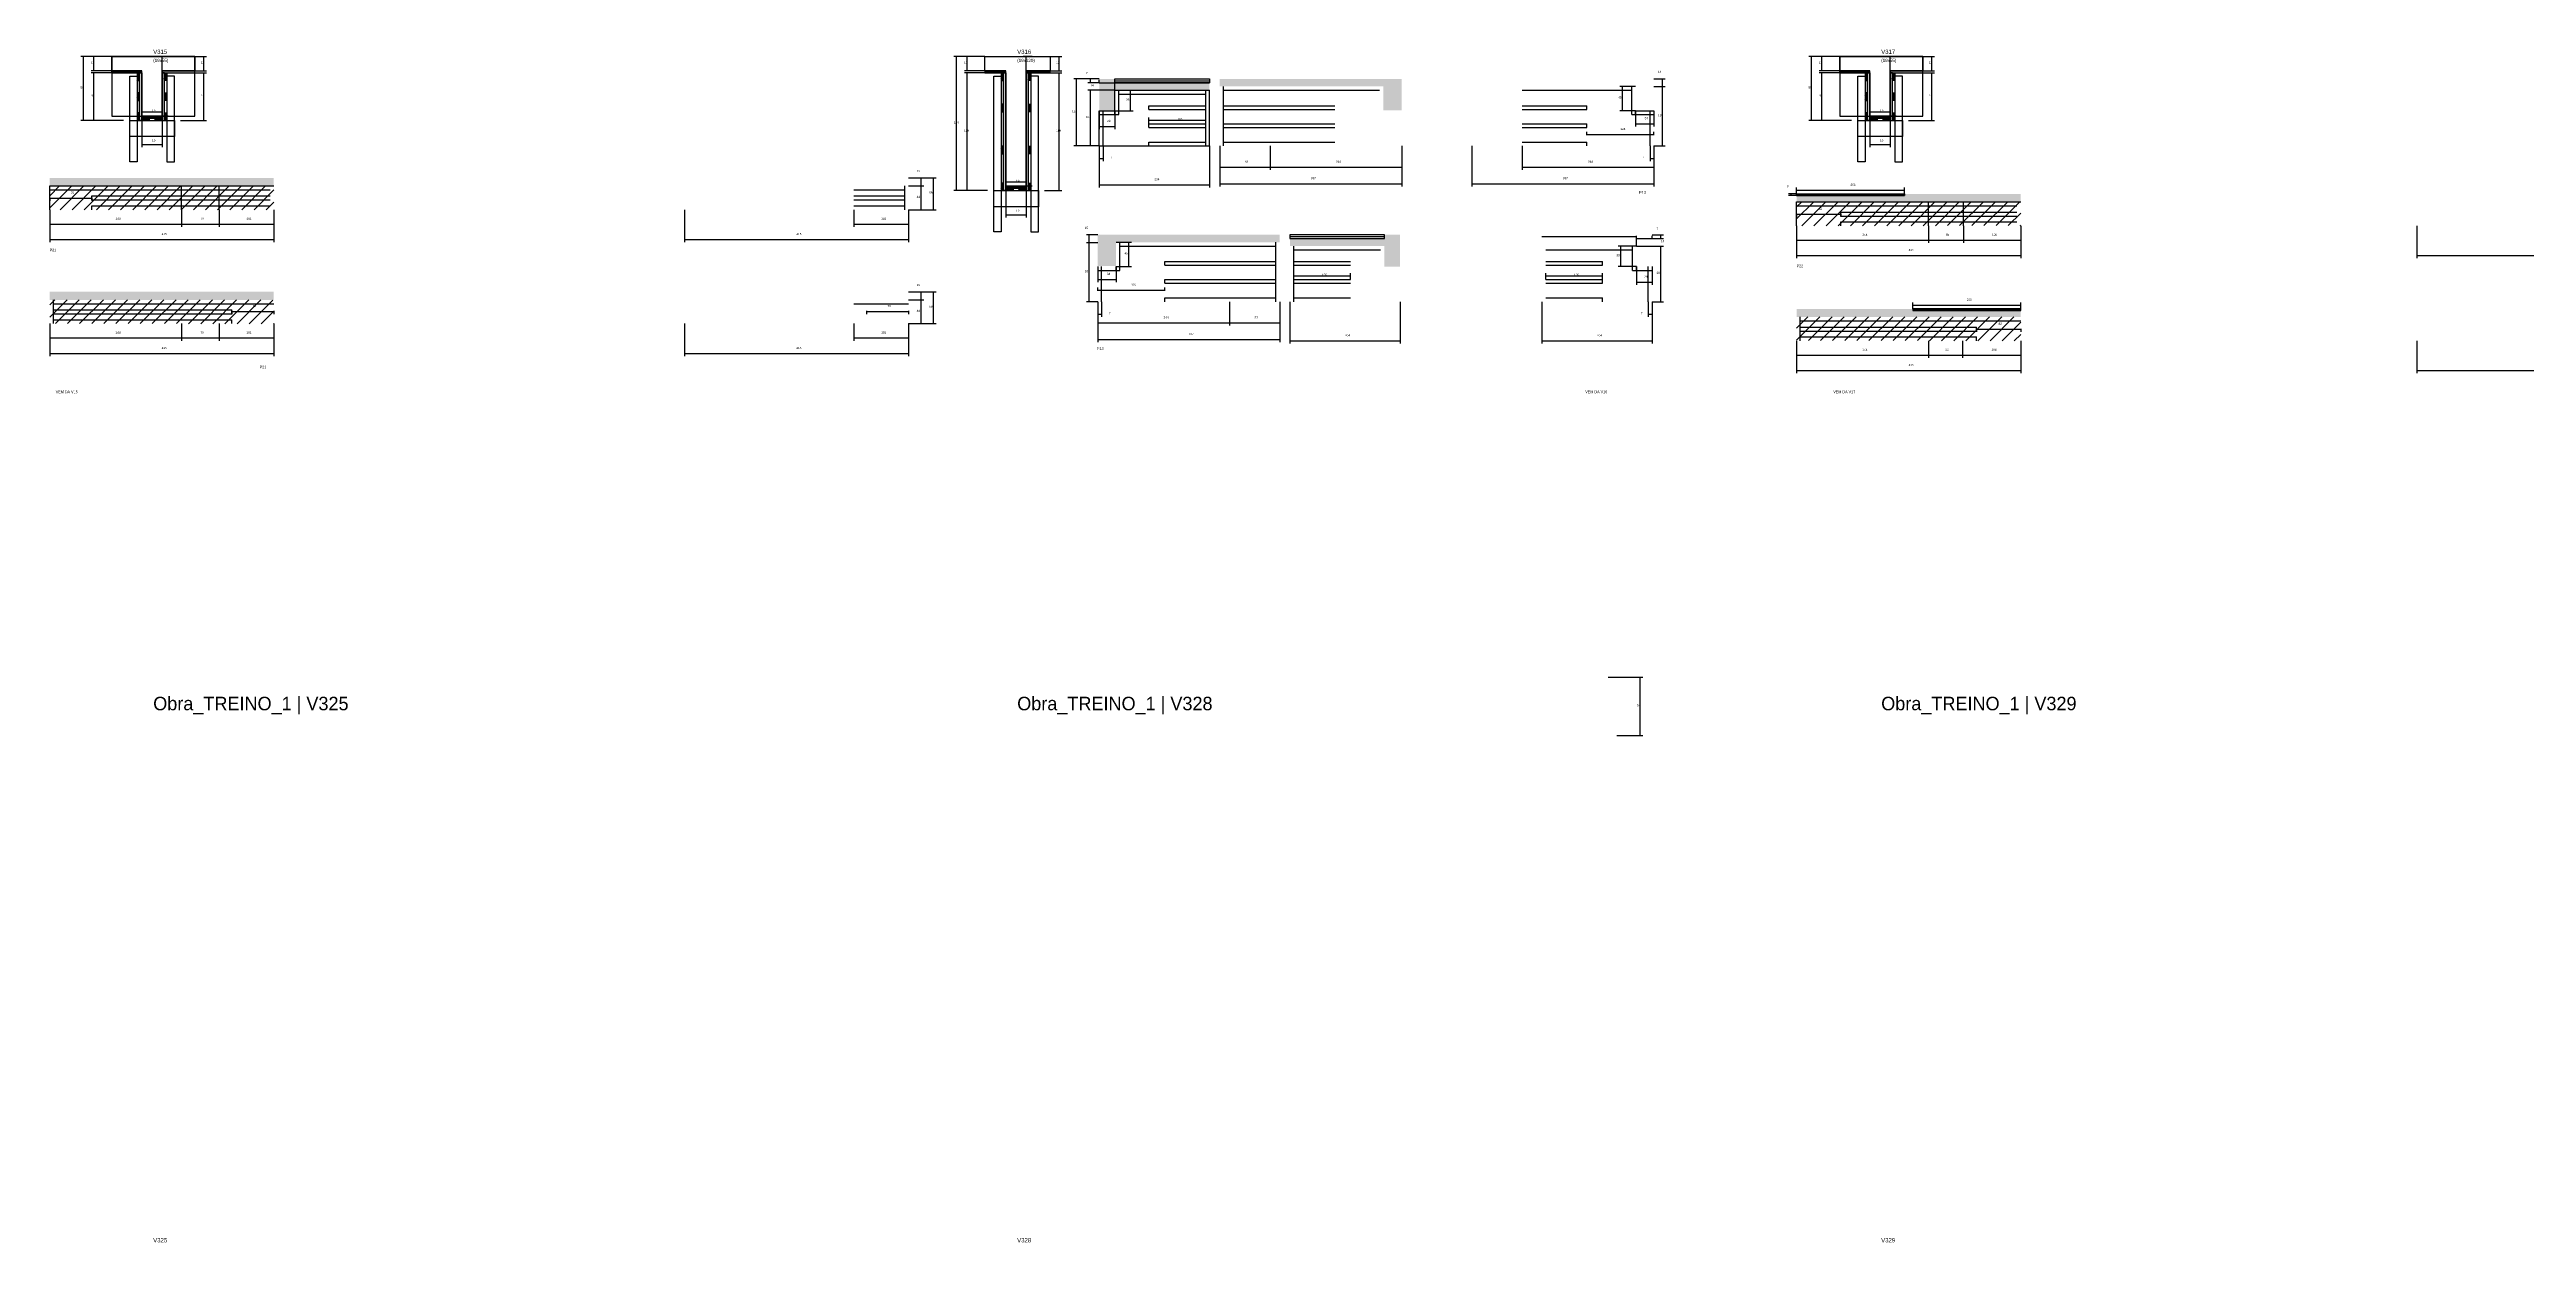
# Model space of a CAD drawing. Header units: metres. Extents: x -2848 to 21926, y -45195 to 1016.
# Drawn here: x 6208 to 10795, y -4395 to -2187 of the extents above; entities that cross this region are included whole.
import ezdxf

# ---------------------------------------------------------------- set-up
doc = ezdxf.new("R2010")
doc.units = ezdxf.units.M
for name, color, linetype in [('CONCRETO', 251, 'Continuous'), ('COTA', 241, 'Continuous'), ('Cota Seção (2x)', 4, 'Continuous'), ('Hachura', 253, 'Continuous'), ('LABEL_ID', 3, 'Continuous'), ('Madeira', 126, 'Continuous'), ('NOMENCLATURA', 7, 'Continuous'), ('Painéis', 200, 'Continuous'), ('REAPROVEITAMENTO', 251, 'Continuous'), ('SARR_2.2x7', 40, 'Continuous'), ('SARR_3.5x7', 81, 'Continuous'), ('SARR_EDITAR', 141, 'Continuous'), ('Texto Seção', 7, 'Continuous')]:
    doc.layers.add(name, color=color, linetype=linetype)

msp = doc.modelspace()

# ---------------------------------------------------------------- hatches: boundary and pattern name
at = {"layer": 'COTA'}
h = msp.add_hatch(dxfattribs=at)
h.set_pattern_fill('AR-CONC', scale=0.03)
h.paths.add_polyline_path([(8181, -2300.2), (8181, -2262.2), (8181, -2262.2), (8355.9, -2262.2), (8355.9, -2262.2), (8355.9, -2248.2), (8355.9, -2248.2), (8181, -2248.2), (8181, -2248.2), (8181, -2241.2), (8181, -2241.2), (8152, -2241.2), (8152, -2241.2), (8152, -2300.2), (8152, -2300.2), (8181, -2300.2)])
h = msp.add_hatch(dxfattribs=at)
h.set_pattern_fill('AR-CONC', scale=0.03)
h.paths.add_polyline_path([(8375.2, -2255.2), (8678.2, -2255.2), (8678.2, -2255.2), (8678.2, -2299.2), (8678.2, -2299.2), (8712.2, -2299.2), (8712.2, -2299.2), (8712.1, -2241.2), (8712.1, -2241.2), (8375.2, -2241.2), (8375.2, -2241.2), (8375.2, -2255.2)])
h = msp.add_hatch(dxfattribs=at)
h.set_pattern_fill('AR-CONC', scale=0.03)
h.paths.add_polyline_path([(6623.3, -2439.4), (6623.3, -2424.4), (6623.3, -2424.4), (6208, -2424.4), (6208, -2424.4), (6208.3, -2439.4), (6208.3, -2439.4), (6623.3, -2439.4)])
h = msp.add_hatch(dxfattribs=at)
h.set_pattern_fill('AR-CONC', scale=0.03)
h.paths.add_polyline_path([(9643.3, -2457), (9443.3, -2457), (9443.3, -2457), (9443.3, -2469), (9443.3, -2469), (9858.3, -2469), (9858.3, -2469), (9858.3, -2454), (9858.3, -2454), (9643.3, -2454), (9643.3, -2454), (9643.3, -2457)])
h = msp.add_hatch(dxfattribs=at)
h.set_pattern_fill('AR-CONC', scale=0.03)
h.paths.add_polyline_path([(8486.1, -2543.6), (8183.1, -2543.6), (8183.1, -2543.6), (8183.1, -2587.6), (8183.1, -2587.6), (8149.1, -2587.6), (8149.1, -2587.6), (8149.2, -2529.6), (8149.2, -2529.6), (8486.1, -2529.6), (8486.1, -2529.6), (8486.1, -2543.6)])
h = msp.add_hatch(dxfattribs=at)
h.set_pattern_fill('AR-CONC', scale=0.03)
h.paths.add_polyline_path([(8680, -2588.6), (8680, -2550.6), (8680, -2550.6), (8505, -2550.6), (8505, -2550.6), (8505, -2536.6), (8505, -2536.6), (8680, -2536.6), (8680, -2536.6), (8680, -2529.6), (8680, -2529.6), (8709, -2529.6), (8709, -2529.6), (8709, -2588.6), (8709, -2588.6), (8680, -2588.6)])
h = msp.add_hatch(dxfattribs=at)
h.set_pattern_fill('AR-CONC', scale=0.03)
h.paths.add_polyline_path([(6623.3, -2650.3), (6623.3, -2635.3), (6623.3, -2635.3), (6208, -2635.3), (6208, -2635.3), (6208.3, -2650.3), (6208.3, -2650.3), (6623.3, -2650.3)])
h = msp.add_hatch(dxfattribs=at)
h.set_pattern_fill('AR-CONC', scale=0.03)
h.paths.add_polyline_path([(9658.3, -2669.9), (9858.3, -2669.9), (9858.3, -2669.9), (9858.3, -2681.9), (9858.3, -2681.9), (9443.3, -2681.9), (9443.3, -2681.9), (9443.3, -2666.9), (9443.3, -2666.9), (9658.3, -2666.9), (9658.3, -2666.9), (9658.3, -2669.9)])
at = {"layer": 'Hachura'}
h = msp.add_hatch(color=8, dxfattribs=at)
h.dxf.hatch_style = 1
h.paths.add_polyline_path([(6378.8, -2230), (6378.8, -2226), (6378.8, -2226), (6323.2, -2226), (6323.2, -2226), (6323.2, -2230), (6323.2, -2230), (6378.8, -2230)])
h = msp.add_hatch(dxfattribs=at)
h.set_pattern_fill('ANSI31', scale=0.5)
h.paths.add_polyline_path([(6370.4, -2244), (6374.8, -2244), (6374.8, -2244), (6374.8, -2230), (6374.8, -2230), (6370.4, -2230), (6370.4, -2230), (6370.4, -2244)])
h = msp.add_hatch(color=8, dxfattribs=at)
h.dxf.hatch_style = 1
h.paths.add_polyline_path([(6374.8, -2230), (6378.8, -2230), (6378.8, -2230), (6378.8, -2318), (6378.8, -2318), (6374.8, -2318), (6374.8, -2318), (6374.8, -2230)])
h = msp.add_hatch(color=8, dxfattribs=at)
h.dxf.hatch_style = 1
h.paths.add_polyline_path([(6476.8, -2230), (6476.8, -2226), (6476.8, -2226), (6416.8, -2226), (6416.8, -2226), (6416.8, -2230), (6416.8, -2230), (6476.8, -2230)])
h = msp.add_hatch(color=8, dxfattribs=at)
h.dxf.hatch_style = 1
h.paths.add_polyline_path([(6420.8, -2228), (6416.8, -2228), (6416.8, -2228), (6416.8, -2318), (6416.8, -2318), (6420.8, -2318), (6420.8, -2318), (6420.8, -2228)])
h = msp.add_hatch(dxfattribs=at)
h.set_pattern_fill('ANSI31', scale=0.5)
h.paths.add_polyline_path([(6425.2, -2244), (6420.8, -2244), (6420.8, -2244), (6420.8, -2230), (6420.8, -2230), (6425.2, -2230), (6425.2, -2230), (6425.2, -2244)])
h = msp.add_hatch(color=8, dxfattribs=at)
h.dxf.hatch_style = 1
h.paths.add_polyline_path([(7978.8, -2230), (7978.8, -2226), (7978.8, -2226), (7940.2, -2226), (7940.2, -2226), (7940.2, -2230), (7940.2, -2230), (7978.8, -2230)])
h = msp.add_hatch(dxfattribs=at)
h.set_pattern_fill('ANSI31', scale=0.5)
h.paths.add_polyline_path([(7970.4, -2244), (7974.8, -2244), (7974.8, -2244), (7974.8, -2230), (7974.8, -2230), (7970.4, -2230), (7970.4, -2230), (7970.4, -2244)])
h = msp.add_hatch(color=8, dxfattribs=at)
h.dxf.hatch_style = 1
h.paths.add_polyline_path([(7974.8, -2230), (7978.8, -2230), (7978.8, -2230), (7978.8, -2448), (7978.8, -2448), (7974.8, -2448), (7974.8, -2448), (7974.8, -2230)])
h = msp.add_hatch(color=8, dxfattribs=at)
h.dxf.hatch_style = 1
h.paths.add_polyline_path([(8060.8, -2230), (8060.8, -2226), (8060.8, -2226), (8016.8, -2226), (8016.8, -2226), (8016.8, -2230), (8016.8, -2230), (8060.8, -2230)])
h = msp.add_hatch(color=8, dxfattribs=at)
h.dxf.hatch_style = 1
h.paths.add_polyline_path([(8020.8, -2228), (8016.8, -2228), (8016.8, -2228), (8016.8, -2448), (8016.8, -2448), (8020.8, -2448), (8020.8, -2448), (8020.8, -2228)])
h = msp.add_hatch(dxfattribs=at)
h.set_pattern_fill('ANSI31', scale=0.5)
h.paths.add_polyline_path([(8025.2, -2244), (8020.8, -2244), (8020.8, -2244), (8020.8, -2230), (8020.8, -2230), (8025.2, -2230), (8025.2, -2230), (8025.2, -2244)])
h = msp.add_hatch(color=8, dxfattribs=at)
h.dxf.hatch_style = 1
h.paths.add_polyline_path([(9578.8, -2230), (9578.8, -2226), (9578.8, -2226), (9523.2, -2226), (9523.2, -2226), (9523.2, -2230), (9523.2, -2230), (9578.8, -2230)])
h = msp.add_hatch(dxfattribs=at)
h.set_pattern_fill('ANSI31', scale=0.5)
h.paths.add_polyline_path([(9570.4, -2244), (9574.8, -2244), (9574.8, -2244), (9574.8, -2230), (9574.8, -2230), (9570.4, -2230), (9570.4, -2230), (9570.4, -2244)])
h = msp.add_hatch(color=8, dxfattribs=at)
h.dxf.hatch_style = 1
h.paths.add_polyline_path([(9574.8, -2230), (9578.8, -2230), (9578.8, -2230), (9578.8, -2318), (9578.8, -2318), (9574.8, -2318), (9574.8, -2318), (9574.8, -2230)])
h = msp.add_hatch(color=8, dxfattribs=at)
h.dxf.hatch_style = 1
h.paths.add_polyline_path([(9676.8, -2230), (9676.8, -2226), (9676.8, -2226), (9616.8, -2226), (9616.8, -2226), (9616.8, -2230), (9616.8, -2230), (9676.8, -2230)])
h = msp.add_hatch(color=8, dxfattribs=at)
h.dxf.hatch_style = 1
h.paths.add_polyline_path([(9620.8, -2228), (9616.8, -2228), (9616.8, -2228), (9616.8, -2318), (9616.8, -2318), (9620.8, -2318), (9620.8, -2318), (9620.8, -2228)])
h = msp.add_hatch(dxfattribs=at)
h.set_pattern_fill('ANSI31', scale=0.5)
h.paths.add_polyline_path([(9625.2, -2244), (9620.8, -2244), (9620.8, -2244), (9620.8, -2230), (9620.8, -2230), (9625.2, -2230), (9625.2, -2230), (9625.2, -2244)])
h = msp.add_hatch(dxfattribs=at)
h.set_pattern_fill('ANSI31', scale=0.5)
h.paths.add_polyline_path([(6370.4, -2281), (6374.8, -2281), (6374.8, -2281), (6374.8, -2267), (6374.8, -2267), (6370.4, -2267), (6370.4, -2267), (6370.4, -2281)])
h = msp.add_hatch(dxfattribs=at)
h.set_pattern_fill('ANSI31', scale=0.5)
h.paths.add_polyline_path([(6425.2, -2281), (6420.8, -2281), (6420.8, -2281), (6420.8, -2267), (6420.8, -2267), (6425.2, -2267), (6425.2, -2267), (6425.2, -2281)])
h = msp.add_hatch(dxfattribs=at)
h.set_pattern_fill('ANSI31', scale=0.5)
h.paths.add_polyline_path([(7970.4, -2302), (7974.8, -2302), (7974.8, -2302), (7974.8, -2288), (7974.8, -2288), (7970.4, -2288), (7970.4, -2288), (7970.4, -2302)])
h = msp.add_hatch(dxfattribs=at)
h.set_pattern_fill('ANSI31', scale=0.5)
h.paths.add_polyline_path([(8025.2, -2302), (8020.8, -2302), (8020.8, -2302), (8020.8, -2288), (8020.8, -2288), (8025.2, -2288), (8025.2, -2288), (8025.2, -2302)])
h = msp.add_hatch(dxfattribs=at)
h.set_pattern_fill('ANSI31', scale=0.5)
h.paths.add_polyline_path([(9570.4, -2281), (9574.8, -2281), (9574.8, -2281), (9574.8, -2267), (9574.8, -2267), (9570.4, -2267), (9570.4, -2267), (9570.4, -2281)])
h = msp.add_hatch(dxfattribs=at)
h.set_pattern_fill('ANSI31', scale=0.5)
h.paths.add_polyline_path([(9625.2, -2281), (9620.8, -2281), (9620.8, -2281), (9620.8, -2267), (9620.8, -2267), (9625.2, -2267), (9625.2, -2267), (9625.2, -2281)])
h = msp.add_hatch(dxfattribs=at)
h.set_pattern_fill('ANSI31', scale=0.5)
h.paths.add_polyline_path([(6370.4, -2318), (6374.8, -2318), (6374.8, -2318), (6374.8, -2304), (6374.8, -2304), (6370.4, -2304), (6370.4, -2304), (6370.4, -2318)])
h = msp.add_hatch(color=8, dxfattribs=at)
h.dxf.hatch_style = 1
h.paths.add_polyline_path([(6416.8, -2313.6), (6416.8, -2310), (6416.8, -2310), (6378.8, -2310), (6378.8, -2310), (6378.8, -2313.6), (6378.8, -2313.6), (6416.8, -2313.6)])
h = msp.add_hatch(dxfattribs=at)
h.set_pattern_fill('ANSI31', scale=0.5)
h.paths.add_polyline_path([(6378.8, -2318), (6378.8, -2313.6), (6378.8, -2313.6), (6392.8, -2313.6), (6392.8, -2313.6), (6392.8, -2318), (6392.8, -2318), (6378.8, -2318)])
h = msp.add_hatch(dxfattribs=at)
h.set_pattern_fill('ANSI31', scale=0.5)
h.paths.add_polyline_path([(6416.8, -2318), (6416.8, -2313.6), (6416.8, -2313.6), (6402.8, -2313.6), (6402.8, -2313.6), (6402.8, -2318), (6402.8, -2318), (6416.8, -2318)])
h = msp.add_hatch(dxfattribs=at)
h.set_pattern_fill('ANSI31', scale=0.5)
h.paths.add_polyline_path([(6425.2, -2318), (6420.8, -2318), (6420.8, -2318), (6420.8, -2304), (6420.8, -2304), (6425.2, -2304), (6425.2, -2304), (6425.2, -2318)])
h = msp.add_hatch(dxfattribs=at)
h.set_pattern_fill('ANSI31', scale=0.5)
h.paths.add_polyline_path([(9570.4, -2318), (9574.8, -2318), (9574.8, -2318), (9574.8, -2304), (9574.8, -2304), (9570.4, -2304), (9570.4, -2304), (9570.4, -2318)])
h = msp.add_hatch(color=8, dxfattribs=at)
h.dxf.hatch_style = 1
h.paths.add_polyline_path([(9616.8, -2313.6), (9616.8, -2310), (9616.8, -2310), (9578.8, -2310), (9578.8, -2310), (9578.8, -2313.6), (9578.8, -2313.6), (9616.8, -2313.6)])
h = msp.add_hatch(dxfattribs=at)
h.set_pattern_fill('ANSI31', scale=0.5)
h.paths.add_polyline_path([(9578.8, -2318), (9578.8, -2313.6), (9578.8, -2313.6), (9592.8, -2313.6), (9592.8, -2313.6), (9592.8, -2318), (9592.8, -2318), (9578.8, -2318)])
h = msp.add_hatch(dxfattribs=at)
h.set_pattern_fill('ANSI31', scale=0.5)
h.paths.add_polyline_path([(9616.8, -2318), (9616.8, -2313.6), (9616.8, -2313.6), (9602.8, -2313.6), (9602.8, -2313.6), (9602.8, -2318), (9602.8, -2318), (9616.8, -2318)])
h = msp.add_hatch(dxfattribs=at)
h.set_pattern_fill('ANSI31', scale=0.5)
h.paths.add_polyline_path([(9625.2, -2318), (9620.8, -2318), (9620.8, -2318), (9620.8, -2304), (9620.8, -2304), (9625.2, -2304), (9625.2, -2304), (9625.2, -2318)])
h = msp.add_hatch(dxfattribs=at)
h.set_pattern_fill('ANSI31', scale=0.5)
h.paths.add_polyline_path([(7970.4, -2379.7), (7974.8, -2379.7), (7974.8, -2379.7), (7974.8, -2365.7), (7974.8, -2365.7), (7970.4, -2365.7), (7970.4, -2365.7), (7970.4, -2379.7)])
h = msp.add_hatch(dxfattribs=at)
h.set_pattern_fill('ANSI31', scale=0.5)
h.paths.add_polyline_path([(8025.2, -2379.7), (8020.8, -2379.7), (8020.8, -2379.7), (8020.8, -2365.7), (8020.8, -2365.7), (8025.2, -2365.7), (8025.2, -2365.7), (8025.2, -2379.7)])
h = msp.add_hatch(dxfattribs=at)
h.set_pattern_fill('ANSI31', scale=0.5)
h.paths.add_polyline_path([(7970.4, -2448), (7974.8, -2448), (7974.8, -2448), (7974.8, -2434), (7974.8, -2434), (7970.4, -2434), (7970.4, -2434), (7970.4, -2448)])
h = msp.add_hatch(color=8, dxfattribs=at)
h.dxf.hatch_style = 1
h.paths.add_polyline_path([(8016.8, -2443.6), (8016.8, -2440), (8016.8, -2440), (7978.8, -2440), (7978.8, -2440), (7978.8, -2443.6), (7978.8, -2443.6), (8016.8, -2443.6)])
h = msp.add_hatch(dxfattribs=at)
h.set_pattern_fill('ANSI31', scale=0.5)
h.paths.add_polyline_path([(7978.8, -2448), (7978.8, -2443.6), (7978.8, -2443.6), (7992.8, -2443.6), (7992.8, -2443.6), (7992.8, -2448), (7992.8, -2448), (7978.8, -2448)])
h = msp.add_hatch(dxfattribs=at)
h.set_pattern_fill('ANSI31', scale=0.5)
h.paths.add_polyline_path([(8016.8, -2448), (8016.8, -2443.6), (8016.8, -2443.6), (8002.8, -2443.6), (8002.8, -2443.6), (8002.8, -2448), (8002.8, -2448), (8016.8, -2448)])
h = msp.add_hatch(dxfattribs=at)
h.set_pattern_fill('ANSI31', scale=0.5)
h.paths.add_polyline_path([(8025.2, -2448), (8020.8, -2448), (8020.8, -2448), (8020.8, -2434), (8020.8, -2434), (8025.2, -2434), (8025.2, -2434), (8025.2, -2448)])
at = {"layer": 'REAPROVEITAMENTO'}
h = msp.add_hatch(dxfattribs=at)
h.set_pattern_fill('ANSI31', scale=5)
h.paths.add_polyline_path([(6623.3, -2483.4), (6623.3, -2439.4), (6623.3, -2439.4), (6208.3, -2439.4), (6208.3, -2439.4), (6208.3, -2483.4), (6208.3, -2483.4), (6623.3, -2483.4)])
h = msp.add_hatch(dxfattribs=at)
h.set_pattern_fill('ANSI31', scale=5)
h.paths.add_polyline_path([(9858.3, -2512.7), (9858.3, -2468.7), (9858.3, -2468.7), (9443.3, -2469.2), (9443.3, -2469.2), (9443.3, -2513.2), (9443.3, -2513.2), (9858.3, -2512.7)])
h = msp.add_hatch(dxfattribs=at)
h.set_pattern_fill('ANSI31', scale=5)
h.paths.add_polyline_path([(6208.3, -2694), (6208.3, -2650), (6208.3, -2650), (6623.3, -2650.5), (6623.3, -2650.5), (6623.3, -2694.5), (6623.3, -2694.5), (6208.3, -2694)])
h = msp.add_hatch(dxfattribs=at)
h.set_pattern_fill('ANSI31', scale=5)
h.paths.add_polyline_path([(9443.3, -2725.6), (9443.3, -2681.6), (9443.3, -2681.6), (9858.3, -2681.9), (9858.3, -2681.9), (9858.3, -2725.9), (9858.3, -2725.9), (9443.3, -2725.6)])

# ---------------------------------------------------------------- linework, layer by layer
at = {"layer": 'CONCRETO'}
for points in [[(6323.2, -2226), (6323.2, -2200), (6476.8, -2200), (6476.8, -2226), (6416.8, -2226), (6416.8, -2310), (6378.8, -2310), (6378.8, -2226)], [(6323.2, -2310), (6476.8, -2310), (6476.8, -2200), (6323.2, -2200)], [(7940.2, -2226), (7940.2, -2200), (8060.8, -2200), (8060.8, -2226), (8016.8, -2226), (8016.8, -2440), (7978.8, -2440), (7978.8, -2226)], [(9523.2, -2226), (9523.2, -2200), (9676.8, -2200), (9676.8, -2226), (9616.8, -2226), (9616.8, -2310), (9578.8, -2310), (9578.8, -2226)], [(9523.2, -2310), (9676.8, -2310), (9676.8, -2200), (9523.2, -2200)]]:
    msp.add_lwpolyline(points, close=True, dxfattribs=at)
at = {"layer": 'COTA'}
for p, q in [((6323.2, -2200), (6265.9, -2200)), ((6270.9, -2318), (6270.9, -2200)), ((6323.2, -2200), (6285.2, -2200)), ((6290.2, -2226), (6290.2, -2200)), ((6476.8, -2200), (6498.7, -2200)), ((6493.7, -2226), (6493.7, -2200)), ((7940.2, -2200), (7882.8, -2200)), ((7887.8, -2448), (7887.8, -2200)), ((7940.2, -2200), (7902.1, -2200)), ((7907.1, -2226), (7907.1, -2200)), ((8060.8, -2200), (8082.6, -2200)), ((8077.6, -2226), (8077.6, -2200)), ((9523.2, -2200), (9465.8, -2200)), ((9470.8, -2318), (9470.8, -2200)), ((9523.2, -2200), (9485.1, -2200)), ((9490.1, -2226), (9490.1, -2200)), ((9676.8, -2200), (9698.7, -2200)), ((9693.7, -2226), (9693.7, -2200)), ((6323.2, -2226), (6285.2, -2226)), ((6323.2, -2230), (6285.2, -2230)), ((6290.2, -2318), (6290.2, -2230)), ((6476.8, -2226), (6498.7, -2226)), ((6476.8, -2230), (6498.7, -2230)), ((6493.7, -2318), (6493.7, -2230)), ((7940.2, -2226), (7902.1, -2226)), ((7940.2, -2230), (7902.1, -2230)), ((7907.1, -2448), (7907.1, -2230)), ((8060.8, -2226), (8082.6, -2226)), ((8060.8, -2230), (8082.6, -2230)), ((8077.6, -2448), (8077.6, -2230)), ((8152, -2241.2), (8104.6, -2241.2)), ((8109.6, -2365.2), (8109.6, -2241.2)), ((8152, -2241.2), (8130.5, -2241.2)), ((8135.5, -2248.2), (8135.5, -2241.2)), ((8152, -2248.2), (8152, -2243.2)), ((8181, -2262.2), (8181, -2243.2)), ((9178.9, -2241.2), (9199.7, -2241.2)), ((9194.7, -2255.2), (9194.7, -2241.2)), ((9523.2, -2226), (9485.1, -2226)), ((9523.2, -2230), (9485.1, -2230)), ((9490.1, -2318), (9490.1, -2230)), ((9676.8, -2226), (9698.7, -2226)), ((9676.8, -2230), (9698.7, -2230)), ((9693.7, -2318), (9693.7, -2230)), ((8152, -2248.2), (8130.5, -2248.2)), ((8181, -2262.2), (8130.5, -2262.2)), ((8135.5, -2365.2), (8135.5, -2262.2)), ((8152, -2248.2), (8181, -2248.2)), ((8181, -2262.2), (8214.8, -2262.2)), ((8209.8, -2300.2), (8209.8, -2262.2)), ((9144.9, -2255.2), (9116.1, -2255.2)), ((9121.1, -2300.2), (9121.1, -2255.2)), ((9178.9, -2255.2), (9199.7, -2255.2)), ((9178.9, -2255.2), (9199.7, -2255.2)), ((9194.7, -2365.2), (9194.7, -2255.2)), ((6345.2, -2318), (6265.9, -2318)), ((6345.2, -2318), (6285.2, -2318)), ((6378.8, -2318), (6378.8, -2367.7)), ((6416.8, -2318), (6416.8, -2367.7)), ((6450.4, -2318), (6498.7, -2318)), ((8152, -2300.2), (8152, -2334.1)), ((8152, -2329.1), (8181, -2329.1)), ((8181, -2300.2), (8214.8, -2300.2)), ((8181, -2300.2), (8181, -2334.1)), ((8244, -2324.1), (8244, -2312.6)), ((8244, -2317.6), (8349, -2317.6)), ((8349, -2324.1), (8349, -2312.6)), ((9054.9, -2345.4), (9054.9, -2339)), ((9144.9, -2300.2), (9116.1, -2300.2)), ((9144.9, -2300.2), (9144.9, -2329.1)), ((9144.9, -2324.1), (9178.9, -2324.1)), ((9178.9, -2300.2), (9178.9, -2329.1)), ((9178.9, -2345.4), (9178.9, -2339)), ((9545.2, -2318), (9465.8, -2318)), ((9545.2, -2318), (9485.1, -2318)), ((9578.8, -2318), (9578.8, -2367.7)), ((9616.8, -2318), (9616.8, -2367.7)), ((9650.4, -2318), (9698.7, -2318)), ((6378.8, -2362.7), (6416.8, -2362.7)), ((8152, -2365.2), (8104.6, -2365.2)), ((8152, -2365.2), (8130.5, -2365.2)), ((8152, -2365.2), (8152, -2442.1)), ((8152, -2365.2), (8152, -2393.4)), ((8159, -2365.2), (8159, -2393.4)), ((8355.9, -2365.2), (8355.9, -2442.1)), ((8375.2, -2365.2), (8375.2, -2409.6)), ((8375.2, -2365.2), (8375.2, -2440.3)), ((8468.2, -2365.2), (8468.2, -2409.6)), ((8468.2, -2365.2), (8468.2, -2409.6)), ((8712.2, -2365.2), (8712.2, -2409.6)), ((8712.2, -2365.2), (8712.2, -2440.3)), ((8841.9, -2365.2), (8841.9, -2440.3)), ((8934.9, -2365.2), (8934.9, -2409.6)), ((9054.9, -2344), (9178.9, -2344)), ((9171.9, -2365.2), (9171.9, -2393.4)), ((9178.9, -2365.2), (9178.9, -2409.6)), ((9178.9, -2365.2), (9178.9, -2440.3)), ((9178.9, -2365.2), (9199.7, -2365.2)), ((9178.9, -2365.2), (9178.9, -2393.4)), ((9578.8, -2362.7), (9616.8, -2362.7)), ((7798.6, -2424.4), (7827, -2424.4)), ((7798.6, -2424.4), (7850.1, -2424.4)), ((7822, -2439.4), (7822, -2424.4)), ((7845.1, -2483.4), (7845.1, -2424.4)), ((8152, -2388.4), (8159, -2388.4)), ((8375.2, -2404.6), (8468.2, -2404.6)), ((8468.2, -2404.6), (8712.2, -2404.6)), ((8934.9, -2404.6), (9178.9, -2404.6)), ((9171.9, -2388.4), (9178.9, -2388.4)), ((6208.3, -2461.4), (6208.3, -2467.1)), ((6208.3, -2462.1), (6286.3, -2462.1)), ((6286.3, -2461.4), (6286.3, -2467.1)), ((7798.6, -2439.4), (7827, -2439.4)), ((7798.6, -2439.4), (7827, -2439.4)), ((7822, -2483.4), (7822, -2439.4)), ((7945.2, -2448), (7882.8, -2448)), ((7945.2, -2448), (7902.1, -2448)), ((7978.8, -2448), (7978.8, -2497.7)), ((8016.8, -2448), (8016.8, -2497.7)), ((8050.4, -2448), (8082.6, -2448)), ((8152, -2437.1), (8355.9, -2437.1)), ((8375.2, -2435.3), (8712.2, -2435.3)), ((8841.9, -2435.3), (9178.9, -2435.3)), ((9443.3, -2454), (9428.5, -2454)), ((9443.3, -2457), (9428.5, -2457)), ((9433.5, -2457), (9433.5, -2454)), ((9443.3, -2454), (9443.3, -2442.3)), ((9443.3, -2447.3), (9643.3, -2447.3)), ((9643.3, -2454), (9643.3, -2442.3)), ((6208.3, -2483.4), (6208.3, -2515)), ((6208.3, -2483.4), (6208.3, -2543.5)), ((6208.3, -2510), (6452.3, -2510)), ((6452.3, -2483.4), (6452.3, -2515)), ((6452.3, -2483.4), (6452.3, -2515)), ((6452.3, -2510), (6522.3, -2510)), ((6522.3, -2483.4), (6522.3, -2515)), ((6522.3, -2483.4), (6522.3, -2515)), ((6522.3, -2510), (6623.3, -2510)), ((6623.3, -2483.4), (6623.3, -2515)), ((6623.3, -2483.4), (6623.3, -2543.5)), ((7383.6, -2483.4), (7383.6, -2543.5)), ((7697.6, -2483.4), (7697.6, -2515)), ((7697.6, -2510), (7798.6, -2510)), ((7798.6, -2483.4), (7798.6, -2515)), ((7798.6, -2483.4), (7798.6, -2543.5)), ((7798.6, -2483.4), (7827, -2483.4)), ((7798.6, -2483.4), (7850.1, -2483.4)), ((7978.8, -2492.7), (8016.8, -2492.7)), ((9443.3, -2491), (9443.3, -2496.7)), ((9443.3, -2491.7), (9525.3, -2491.7)), ((9443.3, -2513), (9443.3, -2544.5)), ((9443.3, -2513), (9443.3, -2573.1)), ((9525.3, -2491), (9525.3, -2496.7)), ((9687.3, -2513), (9687.3, -2544.5)), ((9687.3, -2513), (9687.3, -2544.5)), ((9752.3, -2513), (9752.3, -2544.5)), ((9752.3, -2513), (9752.3, -2544.5)), ((9858.3, -2513), (9858.3, -2544.5)), ((9858.3, -2513), (9858.3, -2573.1)), ((10591.6, -2513), (10591.6, -2573.1)), ((6208.3, -2538.5), (6623.3, -2538.5)), ((7383.6, -2538.5), (7798.6, -2538.5)), ((8149.1, -2529.6), (8128.4, -2529.6)), ((8149.1, -2544.6), (8128.4, -2544.6)), ((8149.1, -2544.6), (8128.4, -2544.6)), ((8133.4, -2544.6), (8133.4, -2529.6)), ((8133.4, -2653.6), (8133.4, -2544.6)), ((8183.1, -2543.6), (8211.9, -2543.6)), ((8206.9, -2588.6), (8206.9, -2543.6)), ((9146.7, -2550.6), (9112.9, -2550.6)), ((9117.9, -2588.6), (9117.9, -2550.6)), ((9146.7, -2550.6), (9146.7, -2531.6)), ((9146.7, -2536.6), (9175.7, -2536.6)), ((9146.7, -2550.6), (9197.1, -2550.6)), ((9175.7, -2529.6), (9197.1, -2529.6)), ((9175.7, -2536.6), (9175.7, -2531.6)), ((9175.7, -2536.6), (9197.1, -2536.6)), ((9192.1, -2536.6), (9192.1, -2529.6)), ((9192.1, -2653.6), (9192.1, -2550.6)), ((9443.3, -2539.5), (9687.3, -2539.5)), ((9443.3, -2568.1), (9858.3, -2568.1)), ((9687.3, -2539.5), (9752.3, -2539.5)), ((9752.3, -2539.5), (9858.3, -2539.5)), ((10591.6, -2568.1), (11006.6, -2568.1)), ((8149.1, -2588.6), (8149.1, -2617.4)), ((8149.1, -2612.4), (8183.1, -2612.4)), ((8183.1, -2588.6), (8211.9, -2588.6)), ((8183.1, -2588.6), (8183.1, -2617.4)), ((8512, -2612.4), (8512, -2600.9)), ((8512, -2605.9), (8617, -2605.9)), ((8617, -2612.4), (8617, -2600.9)), ((8978.7, -2612.4), (8978.7, -2600.9)), ((8978.7, -2605.9), (9083.7, -2605.9)), ((9083.7, -2612.4), (9083.7, -2600.9)), ((9146.7, -2588.6), (9112.9, -2588.6)), ((9146.7, -2588.6), (9146.7, -2622.4)), ((9175.7, -2588.6), (9175.7, -2622.4)), ((7798.6, -2635.3), (7827, -2635.3)), ((7798.6, -2635.3), (7850.1, -2635.3)), ((7798.6, -2650.3), (7827, -2650.3)), ((7798.6, -2650.3), (7827, -2650.3)), ((7822, -2650.3), (7822, -2635.3)), ((7822, -2694.3), (7822, -2650.3)), ((7845.1, -2694.3), (7845.1, -2635.3)), ((8149.1, -2653.6), (8128.4, -2653.6)), ((8149.1, -2633.8), (8149.1, -2627.3)), ((8149.1, -2632.3), (8273.1, -2632.3)), ((8149.1, -2653.6), (8149.1, -2697.9)), ((8149.1, -2653.6), (8149.1, -2728.6)), ((8149.1, -2653.6), (8149.1, -2681.8)), ((8156.1, -2653.6), (8156.1, -2681.8)), ((8273.1, -2633.8), (8273.1, -2627.3)), ((8393.1, -2653.6), (8393.1, -2697.9)), ((8393.1, -2653.6), (8393.1, -2697.9)), ((8486.1, -2653.6), (8486.1, -2697.9)), ((8486.1, -2653.6), (8486.1, -2728.6)), ((8505, -2653.6), (8505, -2731)), ((8709, -2653.6), (8709, -2731)), ((8971.7, -2653.6), (8971.7, -2731)), ((9146.7, -2617.4), (9175.7, -2617.4)), ((9168.7, -2653.6), (9168.7, -2681.8)), ((9175.7, -2653.6), (9175.7, -2731)), ((9175.7, -2653.6), (9197.1, -2653.6)), ((9175.7, -2653.6), (9175.7, -2681.8)), ((9658.3, -2666.9), (9658.3, -2655.2)), ((9658.3, -2660.2), (9858.3, -2660.2)), ((9858.3, -2666.9), (9858.3, -2655.2)), ((6208.3, -2694.3), (6208.3, -2725.8)), ((6208.3, -2694.3), (6208.3, -2754.4)), ((6452.3, -2694.3), (6452.3, -2725.8)), ((6452.3, -2694.3), (6452.3, -2725.8)), ((6522.3, -2694.3), (6522.3, -2725.8)), ((6522.3, -2694.3), (6522.3, -2725.8)), ((6545.3, -2670.6), (6545.3, -2676.8)), ((6545.3, -2671.8), (6623.3, -2671.8)), ((6623.3, -2670.6), (6623.3, -2676.8)), ((6623.3, -2694.3), (6623.3, -2725.8)), ((6623.3, -2694.3), (6623.3, -2754.4)), ((7383.6, -2694.3), (7383.6, -2754.4)), ((7697.6, -2694.3), (7697.6, -2725.8)), ((7720.6, -2670.6), (7720.6, -2676.8)), ((7720.6, -2671.8), (7798.6, -2671.8)), ((7798.6, -2670.6), (7798.6, -2676.8)), ((7798.6, -2694.3), (7798.6, -2725.8)), ((7798.6, -2694.3), (7798.6, -2754.4)), ((7798.6, -2694.3), (7827, -2694.3)), ((7798.6, -2694.3), (7850.1, -2694.3)), ((8149.1, -2676.8), (8156.1, -2676.8)), ((8149.1, -2692.9), (8393.1, -2692.9)), ((8393.1, -2692.9), (8486.1, -2692.9)), ((9168.7, -2676.8), (9175.7, -2676.8)), ((9776.3, -2703.9), (9776.3, -2709.6)), ((9776.3, -2704.6), (9858.3, -2704.6)), ((9858.3, -2703.9), (9858.3, -2709.6)), ((6208.3, -2720.8), (6452.3, -2720.8)), ((6208.3, -2749.4), (6623.3, -2749.4)), ((6452.3, -2720.8), (6522.3, -2720.8)), ((6522.3, -2720.8), (6623.3, -2720.8)), ((7383.6, -2749.4), (7798.6, -2749.4)), ((7697.6, -2720.8), (7798.6, -2720.8)), ((8149.1, -2723.6), (8486.1, -2723.6)), ((8505, -2726), (8709, -2726)), ((8971.7, -2726), (9175.7, -2726)), ((9443.3, -2725.9), (9443.3, -2757.4)), ((9443.3, -2725.9), (9443.3, -2786)), ((9687.3, -2725.9), (9687.3, -2757.4)), ((9687.3, -2725.9), (9687.3, -2757.4)), ((9750.3, -2725.9), (9750.3, -2757.4)), ((9750.3, -2725.9), (9750.3, -2757.4)), ((9858.3, -2725.9), (9858.3, -2757.4)), ((9858.3, -2725.9), (9858.3, -2786)), ((10591.6, -2725.9), (10591.6, -2786)), ((9443.3, -2752.4), (9687.3, -2752.4)), ((9443.3, -2781), (9858.3, -2781)), ((9687.3, -2752.4), (9750.3, -2752.4)), ((9750.3, -2752.4), (9858.3, -2752.4)), ((10591.6, -2781), (11006.6, -2781)), ((9094.5, -3348.6), (9158.4, -3348.6)), ((9153.4, -3456.6), (9153.4, -3348.6)), ((9110.1, -3456.6), (9158.4, -3456.6))]:
    msp.add_line(p, q, dxfattribs=at)
at = {"layer": 'Cota Seção (2x)'}
for p, q in [((6427.8, -2200), (6411.3, -2200)), ((6416.3, -2310), (6416.3, -2200)), ((8027.8, -2200), (8011.3, -2200)), ((8016.3, -2440), (8016.3, -2200)), ((9627.8, -2200), (9611.3, -2200)), ((9616.3, -2310), (9616.3, -2200)), ((6378.8, -2318), (6378.8, -2297)), ((6378.8, -2302), (6416.8, -2302)), ((6427.8, -2310), (6411.3, -2310)), ((6416.8, -2318), (6416.8, -2297)), ((9578.8, -2318), (9578.8, -2297)), ((9578.8, -2302), (9616.8, -2302)), ((9627.8, -2310), (9611.3, -2310)), ((9616.8, -2318), (9616.8, -2297)), ((7978.8, -2448), (7978.8, -2427)), ((8016.8, -2448), (8016.8, -2427)), ((7978.8, -2432), (8016.8, -2432)), ((8027.8, -2440), (8011.3, -2440))]:
    msp.add_line(p, q, dxfattribs=at)
at = {"layer": 'Madeira'}
for points in [[(6370.4, -2244), (6374.8, -2244), (6374.8, -2230), (6370.4, -2230)], [(6425.2, -2244), (6420.8, -2244), (6420.8, -2230), (6425.2, -2230)], [(7970.4, -2244), (7974.8, -2244), (7974.8, -2230), (7970.4, -2230)], [(8025.2, -2244), (8020.8, -2244), (8020.8, -2230), (8025.2, -2230)], [(9570.4, -2244), (9574.8, -2244), (9574.8, -2230), (9570.4, -2230)], [(9625.2, -2244), (9620.8, -2244), (9620.8, -2230), (9625.2, -2230)], [(6370.4, -2281), (6374.8, -2281), (6374.8, -2267), (6370.4, -2267)], [(6425.2, -2281), (6420.8, -2281), (6420.8, -2267), (6425.2, -2267)], [(7970.4, -2302), (7974.8, -2302), (7974.8, -2288), (7970.4, -2288)], [(8025.2, -2302), (8020.8, -2302), (8020.8, -2288), (8025.2, -2288)], [(9570.4, -2281), (9574.8, -2281), (9574.8, -2267), (9570.4, -2267)], [(9625.2, -2281), (9620.8, -2281), (9620.8, -2267), (9625.2, -2267)], [(6370.4, -2318), (6374.8, -2318), (6374.8, -2304), (6370.4, -2304)], [(6378.8, -2318), (6378.8, -2313.6), (6392.8, -2313.6), (6392.8, -2318)], [(6416.8, -2318), (6416.8, -2313.6), (6402.8, -2313.6), (6402.8, -2318)], [(6425.2, -2318), (6420.8, -2318), (6420.8, -2304), (6425.2, -2304)], [(9570.4, -2318), (9574.8, -2318), (9574.8, -2304), (9570.4, -2304)], [(9578.8, -2318), (9578.8, -2313.6), (9592.8, -2313.6), (9592.8, -2318)], [(9616.8, -2318), (9616.8, -2313.6), (9602.8, -2313.6), (9602.8, -2318)], [(9625.2, -2318), (9620.8, -2318), (9620.8, -2304), (9625.2, -2304)], [(7970.4, -2379.7), (7974.8, -2379.7), (7974.8, -2365.7), (7970.4, -2365.7)], [(8025.2, -2379.7), (8020.8, -2379.7), (8020.8, -2365.7), (8025.2, -2365.7)], [(7970.4, -2448), (7974.8, -2448), (7974.8, -2434), (7970.4, -2434)], [(7978.8, -2448), (7978.8, -2443.6), (7992.8, -2443.6), (7992.8, -2448)], [(8016.8, -2448), (8016.8, -2443.6), (8002.8, -2443.6), (8002.8, -2448)], [(8025.2, -2448), (8020.8, -2448), (8020.8, -2434), (8025.2, -2434)]]:
    msp.add_lwpolyline(points, close=True, dxfattribs=at)
at = {"layer": 'Painéis'}
for p, q in [((6323.2, -2226), (6378.8, -2226)), ((6323.2, -2230), (6323.2, -2226)), ((6378.8, -2230), (6378.8, -2226)), ((6378.8, -2318), (6378.8, -2230)), ((6416.8, -2226), (6476.8, -2226)), ((6416.8, -2230), (6416.8, -2226)), ((6416.8, -2318), (6416.8, -2230)), ((6476.8, -2230), (6476.8, -2226)), ((7940.2, -2226), (7978.8, -2226)), ((8016.8, -2226), (8060.8, -2226)), ((8181, -2241.2), (8355.9, -2241.2)), ((8181, -2248.2), (8181, -2241.2)), ((9523.2, -2226), (9578.8, -2226)), ((9523.2, -2230), (9523.2, -2226)), ((9578.8, -2230), (9578.8, -2226)), ((9578.8, -2318), (9578.8, -2230)), ((9616.8, -2226), (9676.8, -2226)), ((9616.8, -2230), (9616.8, -2226)), ((9616.8, -2318), (9616.8, -2230)), ((9676.8, -2230), (9676.8, -2226)), ((8181, -2248.2), (8355.9, -2248.2)), ((8181, -2262.2), (8355.9, -2262.2)), ((8181, -2300.2), (8181, -2262.2)), ((8355.9, -2365.2), (8355.9, -2262.2)), ((6378.8, -2310), (6416.8, -2310)), ((6378.8, -2313.6), (6378.8, -2310)), ((6416.8, -2313.6), (6416.8, -2310)), ((8152, -2300.2), (8181, -2300.2)), ((8152, -2365.2), (8152, -2300.2)), ((9144.9, -2300.2), (9178.9, -2300.2)), ((9578.8, -2310), (9616.8, -2310)), ((9578.8, -2313.6), (9578.8, -2310)), ((9616.8, -2313.6), (9616.8, -2310)), ((8152, -2365.2), (8355.9, -2365.2)), ((6208.3, -2439.4), (6623.3, -2439.4)), ((6208.3, -2483.4), (6208.3, -2439.4)), ((6452.3, -2483.4), (6452.3, -2439.4)), ((6522.3, -2483.4), (6522.3, -2439.4)), ((9443.3, -2454), (9643.3, -2454)), ((9443.3, -2457), (9643.3, -2457)), ((9443.3, -2469), (9858.3, -2469)), ((9443.3, -2513), (9443.3, -2469)), ((9687.3, -2513), (9687.3, -2469)), ((9752.3, -2513), (9752.3, -2469))]:
    msp.add_line(p, q, dxfattribs=at)
for points in [[(6378.8, -2230), (6378.8, -2226), (6323.2, -2226), (6323.2, -2230)], [(6374.8, -2230), (6378.8, -2230), (6378.8, -2318), (6374.8, -2318)], [(6476.8, -2230), (6476.8, -2226), (6416.8, -2226), (6416.8, -2230)], [(6420.8, -2230), (6416.8, -2230), (6416.8, -2318), (6420.8, -2318)], [(7978.8, -2230), (7978.8, -2226), (7940.2, -2226), (7940.2, -2230)], [(7974.8, -2230), (7978.8, -2230), (7978.8, -2448), (7974.8, -2448)], [(8060.8, -2230), (8060.8, -2226), (8016.8, -2226), (8016.8, -2230)], [(8020.8, -2230), (8016.8, -2230), (8016.8, -2448), (8020.8, -2448)], [(8355.9, -2248.2), (8181, -2248.2), (8181, -2241.2), (8355.9, -2241.2)], [(9578.8, -2230), (9578.8, -2226), (9523.2, -2226), (9523.2, -2230)], [(9574.8, -2230), (9578.8, -2230), (9578.8, -2318), (9574.8, -2318)], [(9676.8, -2230), (9676.8, -2226), (9616.8, -2226), (9616.8, -2230)], [(9620.8, -2230), (9616.8, -2230), (9616.8, -2318), (9620.8, -2318)], [(6416.8, -2313.6), (6416.8, -2310), (6378.8, -2310), (6378.8, -2313.6)], [(9616.8, -2313.6), (9616.8, -2310), (9578.8, -2310), (9578.8, -2313.6)], [(8016.8, -2443.6), (8016.8, -2440), (7978.8, -2440), (7978.8, -2443.6)], [(9443.3, -2454), (9643.3, -2454), (9643.3, -2457), (9443.3, -2457)], [(8505, -2536.6), (8680, -2536.6), (8680, -2529.6), (8505, -2529.6)], [(9858.3, -2666.9), (9658.3, -2666.9), (9658.3, -2669.9), (9858.3, -2669.9)]]:
    msp.add_lwpolyline(points, close=True, dxfattribs=at)
at = {"layer": 'SARR_2.2x7'}
for p, q in [((8181, -2244.7), (8355.9, -2244.7)), ((8188, -2307.2), (8188, -2262.2)), ((8188, -2269.2), (8349, -2269.2)), ((8244, -2290.8), (8349, -2290.8)), ((8244, -2297.8), (8244, -2290.8)), ((8349, -2365.2), (8349, -2262.2)), ((8382.2, -2365.2), (8382.2, -2255.2)), ((8382.2, -2262.2), (8468.2, -2262.2)), ((8382.2, -2290.8), (8468.2, -2290.8)), ((8468.2, -2262.2), (8671.2, -2262.2)), ((8468.2, -2290.8), (8588.2, -2290.8)), ((8934.9, -2262.2), (9137.9, -2262.2)), ((8934.9, -2290.8), (9054.9, -2290.8)), ((9054.9, -2297.8), (9054.9, -2290.8)), ((9137.9, -2307.2), (9137.9, -2255.2)), ((8152, -2307.2), (8181, -2307.2)), ((8159, -2365.2), (8159, -2300.2)), ((8181, -2307.2), (8181, -2300.2)), ((8181, -2307.2), (8188, -2307.2)), ((8244, -2297.8), (8349, -2297.8)), ((8244, -2324.1), (8349, -2324.1)), ((8244, -2331.1), (8244, -2324.1)), ((8244, -2331.1), (8349, -2331.1)), ((8382.2, -2297.8), (8468.2, -2297.8)), ((8382.2, -2324.1), (8468.2, -2324.1)), ((8382.2, -2331.1), (8468.2, -2331.1)), ((8468.2, -2297.8), (8588.2, -2297.8)), ((8468.2, -2324.1), (8588.2, -2324.1)), ((8468.2, -2331.1), (8588.2, -2331.1)), ((8934.9, -2297.8), (9054.9, -2297.8)), ((8934.9, -2324.1), (9054.9, -2324.1)), ((8934.9, -2331.1), (9054.9, -2331.1)), ((9054.9, -2331.1), (9054.9, -2324.1)), ((9137.9, -2307.2), (9144.9, -2307.2)), ((9144.9, -2307.2), (9144.9, -2300.2)), ((9144.9, -2307.2), (9178.9, -2307.2)), ((9171.9, -2365.2), (9171.9, -2300.2)), ((8244, -2358.2), (8349, -2358.2)), ((8244, -2365.2), (8244, -2358.2)), ((8382.2, -2358.2), (8468.2, -2358.2)), ((8468.2, -2358.2), (8588.2, -2358.2)), ((8934.9, -2358.2), (9054.9, -2358.2)), ((9054.9, -2365.2), (9054.9, -2358.2)), ((6208.3, -2446.4), (6452.3, -2446.4)), ((6286.3, -2457.9), (6452.3, -2457.9)), ((6286.3, -2464.9), (6286.3, -2457.9)), ((6286.3, -2464.9), (6452.3, -2464.9)), ((6286.3, -2476.4), (6452.3, -2476.4)), ((6286.3, -2483.4), (6286.3, -2476.4)), ((6452.3, -2446.4), (6522.3, -2446.4)), ((6452.3, -2457.9), (6522.3, -2457.9)), ((6452.3, -2464.9), (6522.3, -2464.9)), ((6452.3, -2476.4), (6522.3, -2476.4)), ((6522.3, -2446.4), (6616.3, -2446.4)), ((6522.3, -2457.9), (6616.3, -2457.9)), ((6522.3, -2464.9), (6616.3, -2464.9)), ((6522.3, -2476.4), (6616.3, -2476.4)), ((7697.6, -2446.4), (7791.6, -2446.4)), ((7697.6, -2457.9), (7791.6, -2457.9)), ((7697.6, -2464.9), (7791.6, -2464.9)), ((7697.6, -2476.4), (7791.6, -2476.4)), ((7791.6, -2483.4), (7791.6, -2439.4)), ((9443.3, -2476), (9687.3, -2476)), ((9687.3, -2476), (9752.3, -2476)), ((9752.3, -2476), (9851.3, -2476)), ((9525.3, -2488), (9687.3, -2488)), ((9525.3, -2495), (9525.3, -2488)), ((9525.3, -2495), (9687.3, -2495)), ((9525.3, -2506), (9687.3, -2506)), ((9525.3, -2513), (9525.3, -2506)), ((9687.3, -2488), (9752.3, -2488)), ((9687.3, -2495), (9752.3, -2495)), ((9687.3, -2506), (9752.3, -2506)), ((9752.3, -2488), (9851.3, -2488)), ((9752.3, -2495), (9851.3, -2495)), ((9752.3, -2506), (9851.3, -2506)), ((8190.1, -2595.6), (8190.1, -2543.6)), ((8190.1, -2550.6), (8393.1, -2550.6)), ((8393.1, -2550.6), (8479.2, -2550.6)), ((8479.2, -2653.6), (8479.2, -2543.6)), ((8505, -2533.1), (8680, -2533.1)), ((8512, -2653.6), (8512, -2550.6)), ((8512, -2557.6), (8673, -2557.6)), ((8971.7, -2533.1), (9146.7, -2533.1)), ((8978.7, -2557.6), (9139.7, -2557.6)), ((9139.7, -2595.6), (9139.7, -2550.6)), ((8149.1, -2595.6), (8183.1, -2595.6)), ((8156.1, -2653.6), (8156.1, -2588.6)), ((8183.1, -2595.6), (8183.1, -2588.6)), ((8183.1, -2595.6), (8190.1, -2595.6)), ((8273.1, -2579.1), (8393.1, -2579.1)), ((8273.1, -2586.1), (8273.1, -2579.1)), ((8273.1, -2586.1), (8393.1, -2586.1)), ((8273.1, -2612.4), (8393.1, -2612.4)), ((8273.1, -2619.4), (8273.1, -2612.4)), ((8393.1, -2579.1), (8479.2, -2579.1)), ((8393.1, -2586.1), (8479.2, -2586.1)), ((8393.1, -2612.4), (8479.2, -2612.4)), ((8512, -2579.1), (8617, -2579.1)), ((8512, -2586.1), (8617, -2586.1)), ((8512, -2612.4), (8617, -2612.4)), ((8978.7, -2579.1), (9083.7, -2579.1)), ((8978.7, -2586.1), (9083.7, -2586.1)), ((8978.7, -2612.4), (9083.7, -2612.4)), ((9083.7, -2586.1), (9083.7, -2579.1)), ((9083.7, -2619.4), (9083.7, -2612.4)), ((9139.7, -2595.6), (9146.7, -2595.6)), ((9146.7, -2595.6), (9146.7, -2588.6)), ((9146.7, -2595.6), (9175.7, -2595.6)), ((9168.7, -2653.6), (9168.7, -2588.6)), ((6215.2, -2694.3), (6215.2, -2650.3)), ((6215.2, -2657.3), (6452.3, -2657.3)), ((6452.3, -2657.3), (6522.3, -2657.3)), ((6522.3, -2657.3), (6623.3, -2657.3)), ((7697.6, -2657.3), (7798.6, -2657.3)), ((8273.1, -2619.4), (8393.1, -2619.4)), ((8273.1, -2646.6), (8393.1, -2646.6)), ((8273.1, -2653.6), (8273.1, -2646.6)), ((8393.1, -2619.4), (8479.2, -2619.4)), ((8393.1, -2646.6), (8479.2, -2646.6)), ((8512, -2619.4), (8617, -2619.4)), ((8512, -2646.6), (8617, -2646.6)), ((8978.7, -2619.4), (9083.7, -2619.4)), ((8978.7, -2646.6), (9083.7, -2646.6)), ((9083.7, -2653.6), (9083.7, -2646.6)), ((6215.2, -2668.8), (6452.3, -2668.8)), ((6215.2, -2675.8), (6452.3, -2675.8)), ((6215.2, -2687.3), (6452.3, -2687.3)), ((6452.3, -2668.8), (6522.3, -2668.8)), ((6452.3, -2675.8), (6522.3, -2675.8)), ((6452.3, -2687.3), (6522.3, -2687.3)), ((6522.3, -2668.8), (6545.3, -2668.8)), ((6522.3, -2675.8), (6545.3, -2675.8)), ((6522.3, -2687.3), (6545.3, -2687.3)), ((6545.3, -2675.8), (6545.3, -2668.8)), ((6545.3, -2694.3), (6545.3, -2687.3)), ((9450.2, -2725.9), (9450.2, -2681.9)), ((9450.2, -2688.9), (9687.3, -2688.9)), ((9450.2, -2700.9), (9687.3, -2700.9)), ((9687.3, -2688.9), (9750.3, -2688.9)), ((9687.3, -2700.9), (9750.3, -2700.9)), ((9750.3, -2688.9), (9858.3, -2688.9)), ((9750.3, -2700.9), (9776.3, -2700.9)), ((9776.3, -2707.9), (9776.3, -2700.9)), ((9450.2, -2707.9), (9687.3, -2707.9)), ((9450.2, -2718.9), (9687.3, -2718.9)), ((9687.3, -2707.9), (9750.3, -2707.9)), ((9687.3, -2718.9), (9750.3, -2718.9)), ((9750.3, -2707.9), (9776.3, -2707.9)), ((9750.3, -2718.9), (9776.3, -2718.9)), ((9776.3, -2725.9), (9776.3, -2718.9))]:
    msp.add_line(p, q, dxfattribs=at)
at = {"layer": 'SARR_3.5x7'}
for points in [[(6356.4, -2236), (6370.4, -2236), (6370.4, -2394.5), (6356.4, -2394.5)], [(6439.2, -2236), (6425.2, -2236), (6425.2, -2394.5), (6439.2, -2394.5)], [(7956.4, -2236), (7970.4, -2236), (7970.4, -2524.5), (7956.4, -2524.5)], [(8039.2, -2236), (8025.2, -2236), (8025.2, -2524.5), (8039.2, -2524.5)], [(9556.4, -2236), (9570.4, -2236), (9570.4, -2394.5), (9556.4, -2394.5)], [(9639.2, -2236), (9625.2, -2236), (9625.2, -2394.5), (9639.2, -2394.5)], [(6356.4, -2318), (6439.2, -2318), (6439.2, -2348), (6356.4, -2348)], [(9556.4, -2318), (9639.2, -2318), (9639.2, -2348), (9556.4, -2348)], [(7956.4, -2448), (8039.2, -2448), (8039.2, -2478), (7956.4, -2478)]]:
    msp.add_lwpolyline(points, close=True, dxfattribs=at)
at = {"layer": 'SARR_EDITAR'}
for p, q in [((9443.3, -2455.5), (9643.3, -2455.5)), ((9658.3, -2668.4), (9858.3, -2668.4))]:
    msp.add_line(p, q, dxfattribs=at)

# ---------------------------------------------------------------- texts
at = {"layer": 'COTA'}
for s, p in [('13', (6284.7, -2213)), ('13', (6488.2, -2213)), ('13', (7901.6, -2213)), ('13', (8072.1, -2213)), ('7', (8127.4, -2232.4)), ('14', (9186.6, -2230.2)), ('13', (9484.6, -2213)), ('13', (9688.2, -2213)), ('59', (6265.4, -2259)), ('44', (6284.7, -2274)), ('44', (6488.2, -2274)), ('14', (8135.5, -2255.2)), ('38', (8201.5, -2281.2)), ('45', (9113, -2277.7)), ('59', (9465.3, -2259)), ('44', (9484.6, -2274)), ('44', (9688.2, -2274)), ('124', (7882.3, -2324)), ('109', (7901.6, -2339)), ('109', (8072.1, -2339)), ('124', (8101.5, -2303.2)), ('103', (8127.3, -2313.7)), ('29', (8166.5, -2321)), ('105', (8296.5, -2317.6)), ('124', (9116.9, -2335.9)), ('34', (9161.9, -2315.9)), ('110', (9186.6, -2310.2)), ('19', (6397.8, -2357.2)), ('7', (8172.7, -2388.4)), ('7', (9158.2, -2388.4)), ('19', (9597.8, -2357.2)), ('15', (7813.9, -2413.7)), ('204', (8254, -2429)), ('93', (8421.7, -2396.4)), ('337', (8543.7, -2427)), ('244', (8590.2, -2396.5)), ('337', (9010.4, -2427)), ('244', (9056.9, -2396.5)), ('78', (6247.3, -2454)), ('44', (7813.9, -2461.4)), ('59', (7837, -2453.9)), ('3', (9425.3, -2441.8)), ('200', (9543.3, -2439.2)), ('244', (6330.3, -2501.9)), ('70', (6487.3, -2501.9)), ('101', (6572.8, -2501.9)), ('101', (7748.1, -2501.9)), ('19', (7997.8, -2487.2)), ('15', (8125.3, -2518.9)), ('7', (9184.1, -2520.7)), ('82', (9484.3, -2483.6)), ('415', (6415.8, -2530.4)), ('415', (7591.1, -2530.4)), ('45', (8198.8, -2566.1)), ('38', (9109.6, -2569.6)), ('14', (9192.1, -2543.6)), ('244', (9565.3, -2531.4)), ('415', (9650.8, -2559.9)), ('65', (9719.8, -2531.4)), ('106', (9805.3, -2531.4)), ('109', (8125.3, -2599.1)), ('34', (8166.1, -2604.2)), ('105', (8564.5, -2605.9)), ('105', (9031.2, -2605.9)), ('29', (9161.2, -2609.3)), ('103', (9183.9, -2602.1)), ('78', (6584.3, -2663.7)), ('78', (7759.6, -2663.7)), ('15', (7813.9, -2624.6)), ('124', (8211.1, -2624.2)), ('200', (9758.3, -2652.1)), ('44', (7813.9, -2672.3)), ('59', (7837, -2664.8)), ('7', (8169.9, -2676.8)), ('244', (8271.1, -2684.9)), ('93', (8439.6, -2684.7)), ('7', (9154.9, -2676.8)), ('82', (9817.3, -2696.5)), ('244', (6330.3, -2712.8)), ('415', (6415.8, -2741.3)), ('70', (6487.3, -2712.7)), ('101', (6572.8, -2712.7)), ('415', (7591.1, -2741.3)), ('101', (7748.1, -2712.7)), ('337', (8317.6, -2715.4)), ('204', (8607, -2717.9)), ('204', (9073.7, -2717.9)), ('244', (9565.3, -2744.4)), ('63', (9718.8, -2744.2)), ('108', (9804.3, -2744.3)), ('415', (9650.8, -2772.9)), ('54', (9147.9, -3402.6))]:
    msp.add_text(s, height=4, dxfattribs=at).set_placement(p)
at = {"layer": 'Cota Seção (2x)'}
for s, p in [('55', (6416.3, -2242)), ('120', (8016.3, -2242)), ('55', (9616.3, -2242)), ('19', (6397.8, -2302)), ('19', (9597.8, -2302)), ('19', (7997.8, -2432))]:
    msp.add_text(s, height=4, dxfattribs=at).set_placement(p)
at = {"layer": 'LABEL_ID'}
for s, p in [('Obra_TREINO_1 | V325', (6400, -3410)), ('Obra_TREINO_1 | V328', (8000, -3410)), ('Obra_TREINO_1 | V329', (9600, -3410))]:
    msp.add_text(s, height=25, dxfattribs=at).set_placement(p)
at = {"layer": 'NOMENCLATURA'}
for s, p in [('P13', (9151.8, -2453.9)), ('P21', (6208.2, -2560.5)), ('P22', (9443.2, -2590)), ('P13', (8147.8, -2742.8)), ('P21', (6597.2, -2777.2))]:
    msp.add_text(s, height=5, dxfattribs=at).set_placement(p)
at = {"layer": 'Texto Seção'}
for s, height, p in [('V315', 8, (6400, -2195)), ('V316', 8, (8000, -2195)), ('V317', 8, (9600, -2195)), ('(19x55)', 6, (6400, -2210)), ('(19x120)', 6, (8000, -2210)), ('(19x55)', 6, (9600, -2210)), ('VEM DA V15', 5, (6219.5, -2823)), ('VEM DA V16', 5, (9052.1, -2823)), ('VEM DA V17', 5, (9511.3, -2823)), ('V325', 8, (6400, -4395)), ('V328', 8, (8000, -4395)), ('V329', 8, (9600, -4395))]:
    msp.add_text(s, height=height, dxfattribs=at).set_placement(p)

doc.saveas('drawing.dxf')
